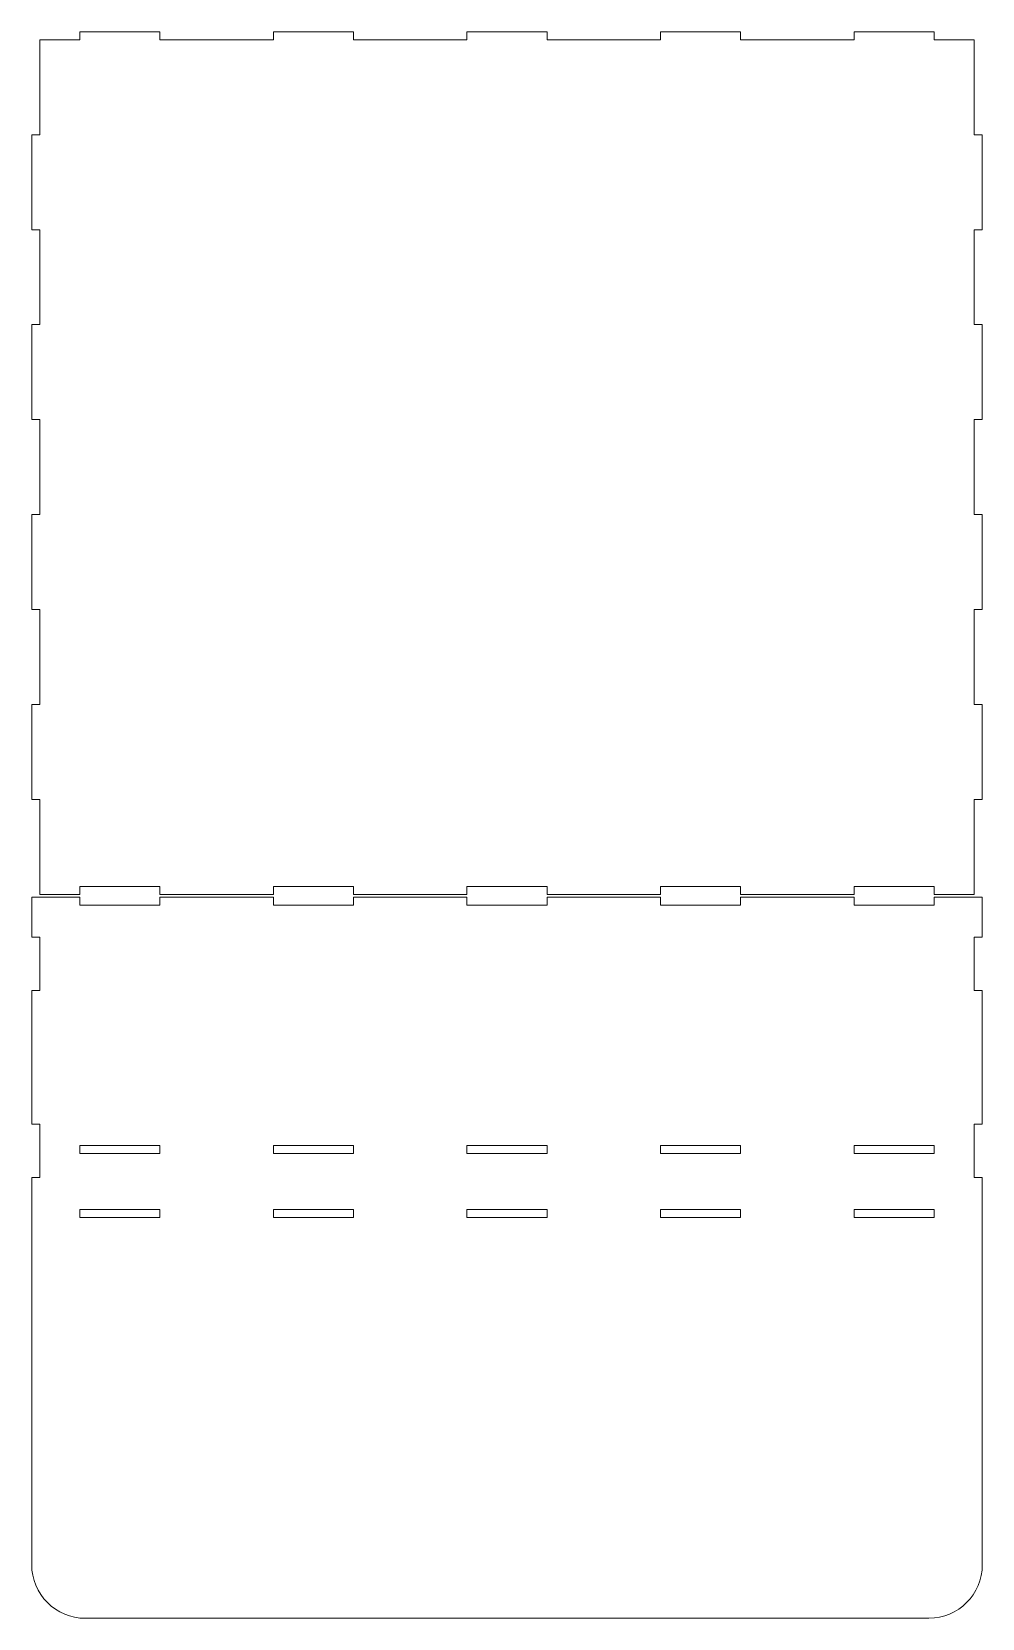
# Model space of a CAD drawing. Header units: millimetres. Extents: x -443 to 443, y -351 to 351.
# Drawn here: x -443 to -87, y -255 to 339 of the extents above; entities that cross this region are included whole.
import ezdxf

# ---------------------------------------------------------------- set-up
doc = ezdxf.new("R2010")
doc.units = ezdxf.units.MM
doc.header["$MEASUREMENT"] = 0
doc.layers.add('Camada 1', color=7, linetype='Continuous')

msp = doc.modelspace()

# ---------------------------------------------------------------- linework, layer by layer
at = {"layer": 'Camada 1', "color": 250, "lineweight": 20}
for points, knots in [([(-440.4998, 122.6667), (-440.4998, 122.6667), (-440.4998, 87.1111), (-440.4998, 87.1111), (-440.4998, 87.1111), (-440.4998, 87.1111), (-443.4998, 87.1111), (-443.4998, 87.1111), (-443.4998, 87.1111), (-443.4998, 87.1111), (-443.4998, 51.5556), (-443.4998, 51.5556), (-443.4998, 51.5556), (-443.4998, 51.5556), (-440.4998, 51.5556), (-440.4998, 51.5556), (-440.4998, 51.5556), (-440.4998, 51.5556), (-440.4998, 16), (-440.4998, 16), (-440.4998, 16), (-440.4998, 16), (-425.4998, 16), (-425.4998, 16), (-425.4998, 16), (-425.4998, 16), (-425.4998, 19), (-425.4998, 19), (-425.4998, 19), (-425.4998, 19), (-395.4998, 19), (-395.4998, 19), (-395.4998, 19), (-395.4998, 19), (-395.4998, 16), (-395.4998, 16), (-395.4998, 16), (-395.4998, 16), (-352.9998, 16), (-352.9998, 16), (-352.9998, 16), (-352.9998, 16), (-352.9998, 19), (-352.9998, 19), (-352.9998, 19), (-352.9998, 19), (-322.9998, 19), (-322.9998, 19), (-322.9998, 19), (-322.9998, 19), (-322.9998, 16), (-322.9998, 16), (-322.9998, 16), (-322.9998, 16), (-280.4998, 16), (-280.4998, 16), (-280.4998, 16), (-280.4998, 16), (-280.4998, 19), (-280.4998, 19), (-280.4998, 19), (-280.4998, 19), (-250.4998, 19), (-250.4998, 19), (-250.4998, 19), (-250.4998, 19), (-250.4998, 16), (-250.4998, 16), (-250.4998, 16), (-250.4998, 16), (-207.9998, 16), (-207.9998, 16), (-207.9998, 16), (-207.9998, 16), (-207.9998, 19), (-207.9998, 19), (-207.9998, 19), (-207.9998, 19), (-177.9998, 19), (-177.9998, 19), (-177.9998, 19), (-177.9998, 19), (-177.9998, 16), (-177.9998, 16), (-177.9998, 16), (-177.9998, 16), (-135.4998, 16), (-135.4998, 16), (-135.4998, 16), (-135.4998, 16), (-135.4998, 19), (-135.4998, 19), (-135.4998, 19), (-135.4998, 19), (-105.4998, 19), (-105.4998, 19), (-105.4998, 19), (-105.4998, 19), (-105.4998, 16), (-105.4998, 16), (-105.4998, 16), (-105.4998, 16), (-90.4998, 16), (-90.4998, 16), (-90.4998, 16), (-90.4998, 16), (-90.4998, 51.5556), (-90.4998, 51.5556), (-90.4998, 51.5556), (-90.4998, 51.5556), (-87.4998, 51.5556), (-87.4998, 51.5556), (-87.4998, 51.5556), (-87.4998, 51.5556), (-87.4998, 87.1111), (-87.4998, 87.1111), (-87.4998, 87.1111), (-87.4998, 87.1111), (-90.4998, 87.1111), (-90.4998, 87.1111), (-90.4998, 87.1111), (-90.4998, 87.1111), (-90.4998, 122.6667), (-90.4998, 122.6667), (-90.4998, 122.6667), (-90.4998, 122.6667), (-87.4998, 122.6667), (-87.4998, 122.6667), (-87.4998, 122.6667), (-87.4998, 122.6667), (-87.4998, 158.2222), (-87.4998, 158.2222), (-87.4998, 158.2222), (-87.4998, 158.2222), (-90.4998, 158.2222), (-90.4998, 158.2222), (-90.4998, 158.2222), (-90.4998, 158.2222), (-90.4998, 193.7778), (-90.4998, 193.7778), (-90.4998, 193.7778), (-90.4998, 193.7778), (-87.4998, 193.7778), (-87.4998, 193.7778), (-87.4998, 193.7778), (-87.4998, 193.7778), (-87.4998, 229.3333), (-87.4998, 229.3333), (-87.4998, 229.3333), (-87.4998, 229.3333), (-90.4998, 229.3333), (-90.4998, 229.3333), (-90.4998, 229.3333), (-90.4998, 229.3333), (-90.4998, 264.8889), (-90.4998, 264.8889), (-90.4998, 264.8889), (-90.4998, 264.8889), (-87.4998, 264.8889), (-87.4998, 264.8889), (-87.4998, 264.8889), (-87.4998, 264.8889), (-87.4998, 300.4444), (-87.4998, 300.4444), (-87.4998, 300.4444), (-87.4998, 300.4444), (-90.4998, 300.4444), (-90.4998, 300.4444), (-90.4998, 300.4444), (-90.4998, 300.4444), (-90.4998, 336), (-90.4998, 336), (-90.4998, 336), (-90.4998, 336), (-105.4998, 336), (-105.4998, 336), (-105.4998, 336), (-105.4998, 336), (-105.4998, 339), (-105.4998, 339), (-105.4998, 339), (-105.4998, 339), (-135.4998, 339), (-135.4998, 339), (-135.4998, 339), (-135.4998, 339), (-135.4998, 336), (-135.4998, 336), (-135.4998, 336), (-135.4998, 336), (-177.9998, 336), (-177.9998, 336), (-177.9998, 336), (-177.9998, 336), (-177.9998, 339), (-177.9998, 339), (-177.9998, 339), (-177.9998, 339), (-207.9998, 339), (-207.9998, 339), (-207.9998, 339), (-207.9998, 339), (-207.9998, 336), (-207.9998, 336), (-207.9998, 336), (-207.9998, 336), (-250.4998, 336), (-250.4998, 336), (-250.4998, 336), (-250.4998, 336), (-250.4998, 339), (-250.4998, 339), (-250.4998, 339), (-250.4998, 339), (-280.4998, 339), (-280.4998, 339), (-280.4998, 339), (-280.4998, 339), (-280.4998, 336), (-280.4998, 336), (-280.4998, 336), (-280.4998, 336), (-322.9998, 336), (-322.9998, 336), (-322.9998, 336), (-322.9998, 336), (-322.9998, 339), (-322.9998, 339), (-322.9998, 339), (-322.9998, 339), (-352.9998, 339), (-352.9998, 339), (-352.9998, 339), (-352.9998, 339), (-352.9998, 336), (-352.9998, 336), (-352.9998, 336), (-352.9998, 336), (-395.4998, 336), (-395.4998, 336), (-395.4998, 336), (-395.4998, 336), (-395.4998, 339), (-395.4998, 339), (-395.4998, 339), (-395.4998, 339), (-425.4998, 339), (-425.4998, 339), (-425.4998, 339), (-425.4998, 339), (-425.4998, 336), (-425.4998, 336), (-425.4998, 336), (-425.4998, 336), (-440.4998, 336), (-440.4998, 336), (-440.4998, 336), (-440.4998, 336), (-440.4998, 300.4444), (-440.4998, 300.4444), (-440.4998, 300.4444), (-440.4998, 300.4444), (-443.4998, 300.4444), (-443.4998, 300.4444), (-443.4998, 300.4444), (-443.4998, 300.4444), (-443.4998, 264.8889), (-443.4998, 264.8889), (-443.4998, 264.8889), (-443.4998, 264.8889), (-440.4998, 264.8889), (-440.4998, 264.8889), (-440.4998, 264.8889), (-440.4998, 264.8889), (-440.4998, 229.3333), (-440.4998, 229.3333), (-440.4998, 229.3333), (-440.4998, 229.3333), (-443.4998, 229.3333), (-443.4998, 229.3333), (-443.4998, 229.3333), (-443.4998, 229.3333), (-443.4998, 193.7778), (-443.4998, 193.7778), (-443.4998, 193.7778), (-443.4998, 193.7778), (-440.4998, 193.7778), (-440.4998, 193.7778), (-440.4998, 193.7778), (-440.4998, 193.7778), (-440.4998, 158.2222), (-440.4998, 158.2222), (-440.4998, 158.2222), (-440.4998, 158.2222), (-443.4998, 158.2222), (-443.4998, 158.2222), (-443.4998, 158.2222), (-443.4998, 158.2222), (-443.4998, 122.6667), (-443.4998, 122.6667), (-443.4998, 122.6667), (-443.4998, 122.6667), (-440.4998, 122.6667), (-440.4998, 122.6667)], [0, 0, 0, 0, 0.01298701, 0.01298701, 0.01298701, 0.01298701, 0.02597403, 0.02597403, 0.02597403, 0.02597403, 0.03896104, 0.03896104, 0.03896104, 0.03896104, 0.05194805, 0.05194805, 0.05194805, 0.05194805, 0.06493506, 0.06493506, 0.06493506, 0.06493506, 0.07792208, 0.07792208, 0.07792208, 0.07792208, 0.09090909, 0.09090909, 0.09090909, 0.09090909, 0.1038961, 0.1038961, 0.1038961, 0.1038961, 0.11688312, 0.11688312, 0.11688312, 0.11688312, 0.12987013, 0.12987013, 0.12987013, 0.12987013, 0.14285714, 0.14285714, 0.14285714, 0.14285714, 0.15584416, 0.15584416, 0.15584416, 0.15584416, 0.16883117, 0.16883117, 0.16883117, 0.16883117, 0.18181818, 0.18181818, 0.18181818, 0.18181818, 0.19480519, 0.19480519, 0.19480519, 0.19480519, 0.20779221, 0.20779221, 0.20779221, 0.20779221, 0.22077922, 0.22077922, 0.22077922, 0.22077922, 0.23376623, 0.23376623, 0.23376623, 0.23376623, 0.24675325, 0.24675325, 0.24675325, 0.24675325, 0.25974026, 0.25974026, 0.25974026, 0.25974026, 0.27272727, 0.27272727, 0.27272727, 0.27272727, 0.28571429, 0.28571429, 0.28571429, 0.28571429, 0.2987013, 0.2987013, 0.2987013, 0.2987013, 0.31168831, 0.31168831, 0.31168831, 0.31168831, 0.32467532, 0.32467532, 0.32467532, 0.32467532, 0.33766234, 0.33766234, 0.33766234, 0.33766234, 0.35064935, 0.35064935, 0.35064935, 0.35064935, 0.36363636, 0.36363636, 0.36363636, 0.36363636, 0.37662338, 0.37662338, 0.37662338, 0.37662338, 0.38961039, 0.38961039, 0.38961039, 0.38961039, 0.4025974, 0.4025974, 0.4025974, 0.4025974, 0.41558442, 0.41558442, 0.41558442, 0.41558442, 0.42857143, 0.42857143, 0.42857143, 0.42857143, 0.44155844, 0.44155844, 0.44155844, 0.44155844, 0.45454545, 0.45454545, 0.45454545, 0.45454545, 0.46753247, 0.46753247, 0.46753247, 0.46753247, 0.48051948, 0.48051948, 0.48051948, 0.48051948, 0.49350649, 0.49350649, 0.49350649, 0.49350649, 0.50649351, 0.50649351, 0.50649351, 0.50649351, 0.51948052, 0.51948052, 0.51948052, 0.51948052, 0.53246753, 0.53246753, 0.53246753, 0.53246753, 0.54545455, 0.54545455, 0.54545455, 0.54545455, 0.55844156, 0.55844156, 0.55844156, 0.55844156, 0.57142857, 0.57142857, 0.57142857, 0.57142857, 0.58441558, 0.58441558, 0.58441558, 0.58441558, 0.5974026, 0.5974026, 0.5974026, 0.5974026, 0.61038961, 0.61038961, 0.61038961, 0.61038961, 0.62337662, 0.62337662, 0.62337662, 0.62337662, 0.63636364, 0.63636364, 0.63636364, 0.63636364, 0.64935065, 0.64935065, 0.64935065, 0.64935065, 0.66233766, 0.66233766, 0.66233766, 0.66233766, 0.67532468, 0.67532468, 0.67532468, 0.67532468, 0.68831169, 0.68831169, 0.68831169, 0.68831169, 0.7012987, 0.7012987, 0.7012987, 0.7012987, 0.71428571, 0.71428571, 0.71428571, 0.71428571, 0.72727273, 0.72727273, 0.72727273, 0.72727273, 0.74025974, 0.74025974, 0.74025974, 0.74025974, 0.75324675, 0.75324675, 0.75324675, 0.75324675, 0.76623377, 0.76623377, 0.76623377, 0.76623377, 0.77922078, 0.77922078, 0.77922078, 0.77922078, 0.79220779, 0.79220779, 0.79220779, 0.79220779, 0.80519481, 0.80519481, 0.80519481, 0.80519481, 0.81818182, 0.81818182, 0.81818182, 0.81818182, 0.83116883, 0.83116883, 0.83116883, 0.83116883, 0.84415584, 0.84415584, 0.84415584, 0.84415584, 0.85714286, 0.85714286, 0.85714286, 0.85714286, 0.87012987, 0.87012987, 0.87012987, 0.87012987, 0.88311688, 0.88311688, 0.88311688, 0.88311688, 0.8961039, 0.8961039, 0.8961039, 0.8961039, 0.90909091, 0.90909091, 0.90909091, 0.90909091, 0.92207792, 0.92207792, 0.92207792, 0.92207792, 0.93506494, 0.93506494, 0.93506494, 0.93506494, 0.94805195, 0.94805195, 0.94805195, 0.94805195, 0.96103896, 0.96103896, 0.96103896, 0.96103896, 0.97402597, 0.97402597, 0.97402597, 0.97402597, 1, 1, 1, 1]), ([(-87.4998, -235), (-87.4998, -235), (-87.4998, -105), (-87.4998, -105), (-87.4998, -105), (-87.4998, -105), (-87.4998, -90), (-87.4998, -90), (-87.4998, -90), (-87.4998, -90), (-90.4998, -90), (-90.4998, -90), (-90.4998, -90), (-90.4998, -90), (-90.4998, -70), (-90.4998, -70), (-90.4998, -70), (-90.4998, -70), (-87.4998, -70), (-87.4998, -70), (-87.4998, -70), (-87.4998, -70), (-87.4998, -20), (-87.4998, -20), (-87.4998, -20), (-87.4998, -20), (-90.4998, -20), (-90.4998, -20), (-90.4998, -20), (-90.4998, -20), (-90.4998, 0), (-90.4998, 0), (-90.4998, 0), (-90.4998, 0), (-87.4998, 0), (-87.4998, 0), (-87.4998, 0), (-87.4998, 0), (-87.4998, 15), (-87.4998, 15), (-87.4998, 15), (-87.4998, 15), (-105.4998, 15), (-105.4998, 15), (-105.4998, 15), (-105.4998, 15), (-105.4998, 12), (-105.4998, 12), (-105.4998, 12), (-105.4998, 12), (-135.4998, 12), (-135.4998, 12), (-135.4998, 12), (-135.4998, 12), (-135.4998, 15), (-135.4998, 15), (-135.4998, 15), (-135.4998, 15), (-177.9998, 15), (-177.9998, 15), (-177.9998, 15), (-177.9998, 15), (-177.9998, 12), (-177.9998, 12), (-177.9998, 12), (-177.9998, 12), (-207.9998, 12), (-207.9998, 12), (-207.9998, 12), (-207.9998, 12), (-207.9998, 15), (-207.9998, 15), (-207.9998, 15), (-207.9998, 15), (-250.4998, 15), (-250.4998, 15), (-250.4998, 15), (-250.4998, 15), (-250.4998, 12), (-250.4998, 12), (-250.4998, 12), (-250.4998, 12), (-280.4998, 12), (-280.4998, 12), (-280.4998, 12), (-280.4998, 12), (-280.4998, 15), (-280.4998, 15), (-280.4998, 15), (-280.4998, 15), (-322.9998, 15), (-322.9998, 15), (-322.9998, 15), (-322.9998, 15), (-322.9998, 12), (-322.9998, 12), (-322.9998, 12), (-322.9998, 12), (-352.9998, 12), (-352.9998, 12), (-352.9998, 12), (-352.9998, 12), (-352.9998, 15), (-352.9998, 15), (-352.9998, 15), (-352.9998, 15), (-395.4998, 15), (-395.4998, 15), (-395.4998, 15), (-395.4998, 15), (-395.4998, 12), (-395.4998, 12), (-395.4998, 12), (-395.4998, 12), (-425.4998, 12), (-425.4998, 12), (-425.4998, 12), (-425.4998, 12), (-425.4998, 15), (-425.4998, 15), (-425.4998, 15), (-425.4998, 15), (-443.4998, 15), (-443.4998, 15), (-443.4998, 15), (-443.4998, 15), (-443.4998, 0), (-443.4998, 0), (-443.4998, 0), (-443.4998, 0), (-440.4998, 0), (-440.4998, 0), (-440.4998, 0), (-440.4998, 0), (-440.4998, -20), (-440.4998, -20), (-440.4998, -20), (-440.4998, -20), (-443.4998, -20), (-443.4998, -20), (-443.4998, -20), (-443.4998, -20), (-443.4998, -70), (-443.4998, -70), (-443.4998, -70), (-443.4998, -70), (-440.4998, -70), (-440.4998, -70), (-440.4998, -70), (-440.4998, -70), (-440.4998, -90), (-440.4998, -90), (-440.4998, -90), (-440.4998, -90), (-443.4998, -90), (-443.4998, -90), (-443.4998, -90), (-443.4998, -90), (-443.4998, -105), (-443.4998, -105), (-443.4998, -105), (-443.4998, -105), (-443.4998, -235), (-443.4998, -235), (-443.4998, -235), (-443.4998, -240.3043), (-441.3927, -245.3914), (-437.6419, -249.1421), (-437.6419, -249.1421), (-433.8912, -252.8929), (-428.8041, -255), (-423.4998, -255), (-423.4998, -255), (-423.4998, -255), (-107.4998, -255), (-107.4998, -255), (-107.4998, -255), (-96.4541, -255), (-87.4999, -246.0458), (-87.4998, -235)], [0, 0, 0, 0, 0.02173913, 0.02173913, 0.02173913, 0.02173913, 0.04347826, 0.04347826, 0.04347826, 0.04347826, 0.06521739, 0.06521739, 0.06521739, 0.06521739, 0.08695652, 0.08695652, 0.08695652, 0.08695652, 0.10869565, 0.10869565, 0.10869565, 0.10869565, 0.13043478, 0.13043478, 0.13043478, 0.13043478, 0.15217391, 0.15217391, 0.15217391, 0.15217391, 0.17391304, 0.17391304, 0.17391304, 0.17391304, 0.19565217, 0.19565217, 0.19565217, 0.19565217, 0.2173913, 0.2173913, 0.2173913, 0.2173913, 0.23913043, 0.23913043, 0.23913043, 0.23913043, 0.26086957, 0.26086957, 0.26086957, 0.26086957, 0.2826087, 0.2826087, 0.2826087, 0.2826087, 0.30434783, 0.30434783, 0.30434783, 0.30434783, 0.32608696, 0.32608696, 0.32608696, 0.32608696, 0.34782609, 0.34782609, 0.34782609, 0.34782609, 0.36956522, 0.36956522, 0.36956522, 0.36956522, 0.39130435, 0.39130435, 0.39130435, 0.39130435, 0.41304348, 0.41304348, 0.41304348, 0.41304348, 0.43478261, 0.43478261, 0.43478261, 0.43478261, 0.45652174, 0.45652174, 0.45652174, 0.45652174, 0.47826087, 0.47826087, 0.47826087, 0.47826087, 0.5, 0.5, 0.5, 0.5, 0.52173913, 0.52173913, 0.52173913, 0.52173913, 0.54347826, 0.54347826, 0.54347826, 0.54347826, 0.56521739, 0.56521739, 0.56521739, 0.56521739, 0.58695652, 0.58695652, 0.58695652, 0.58695652, 0.60869565, 0.60869565, 0.60869565, 0.60869565, 0.63043478, 0.63043478, 0.63043478, 0.63043478, 0.65217391, 0.65217391, 0.65217391, 0.65217391, 0.67391304, 0.67391304, 0.67391304, 0.67391304, 0.69565217, 0.69565217, 0.69565217, 0.69565217, 0.7173913, 0.7173913, 0.7173913, 0.7173913, 0.73913043, 0.73913043, 0.73913043, 0.73913043, 0.76086957, 0.76086957, 0.76086957, 0.76086957, 0.7826087, 0.7826087, 0.7826087, 0.7826087, 0.80434783, 0.80434783, 0.80434783, 0.80434783, 0.82608696, 0.82608696, 0.82608696, 0.82608696, 0.84782609, 0.84782609, 0.84782609, 0.84782609, 0.86956522, 0.86956522, 0.86956522, 0.86956522, 0.89130435, 0.89130435, 0.89130435, 0.89130435, 0.91304348, 0.91304348, 0.91304348, 0.91304348, 0.93478261, 0.93478261, 0.93478261, 0.93478261, 0.95652174, 0.95652174, 0.95652174, 0.95652174, 1, 1, 1, 1]), ([(-395.4998, -81), (-395.4998, -81), (-425.4998, -81), (-425.4998, -81), (-425.4998, -81), (-425.4998, -81), (-425.4998, -78), (-425.4998, -78), (-425.4998, -78), (-425.4998, -78), (-395.4998, -78), (-395.4998, -78), (-395.4998, -78), (-395.4998, -78), (-395.4998, -81), (-395.4998, -81)], [0, 0, 0, 0, 0.2, 0.2, 0.2, 0.2, 0.4, 0.4, 0.4, 0.4, 0.6, 0.6, 0.6, 0.6, 1, 1, 1, 1]), ([(-322.9998, -81), (-322.9998, -81), (-352.9998, -81), (-352.9998, -81), (-352.9998, -81), (-352.9998, -81), (-352.9998, -78), (-352.9998, -78), (-352.9998, -78), (-352.9998, -78), (-322.9998, -78), (-322.9998, -78), (-322.9998, -78), (-322.9998, -78), (-322.9998, -81), (-322.9998, -81)], [0, 0, 0, 0, 0.2, 0.2, 0.2, 0.2, 0.4, 0.4, 0.4, 0.4, 0.6, 0.6, 0.6, 0.6, 1, 1, 1, 1]), ([(-250.4998, -81), (-250.4998, -81), (-280.4998, -81), (-280.4998, -81), (-280.4998, -81), (-280.4998, -81), (-280.4998, -78), (-280.4998, -78), (-280.4998, -78), (-280.4998, -78), (-250.4998, -78), (-250.4998, -78), (-250.4998, -78), (-250.4998, -78), (-250.4998, -81), (-250.4998, -81)], [0, 0, 0, 0, 0.2, 0.2, 0.2, 0.2, 0.4, 0.4, 0.4, 0.4, 0.6, 0.6, 0.6, 0.6, 1, 1, 1, 1]), ([(-207.9998, -81), (-207.9998, -81), (-207.9998, -78), (-207.9998, -78), (-207.9998, -78), (-207.9998, -78), (-177.9998, -78), (-177.9998, -78), (-177.9998, -78), (-177.9998, -78), (-177.9998, -81), (-177.9998, -81), (-177.9998, -81), (-177.9998, -81), (-207.9998, -81), (-207.9998, -81)], [0, 0, 0, 0, 0.2, 0.2, 0.2, 0.2, 0.4, 0.4, 0.4, 0.4, 0.6, 0.6, 0.6, 0.6, 1, 1, 1, 1]), ([(-135.4998, -81), (-135.4998, -81), (-135.4998, -78), (-135.4998, -78), (-135.4998, -78), (-135.4998, -78), (-105.4998, -78), (-105.4998, -78), (-105.4998, -78), (-105.4998, -78), (-105.4998, -81), (-105.4998, -81), (-105.4998, -81), (-105.4998, -81), (-135.4998, -81), (-135.4998, -81)], [0, 0, 0, 0, 0.2, 0.2, 0.2, 0.2, 0.4, 0.4, 0.4, 0.4, 0.6, 0.6, 0.6, 0.6, 1, 1, 1, 1]), ([(-395.4998, -102), (-395.4998, -102), (-395.4998, -105), (-395.4998, -105), (-395.4998, -105), (-395.4998, -105), (-425.4998, -105), (-425.4998, -105), (-425.4998, -105), (-425.4998, -105), (-425.4998, -102), (-425.4998, -102), (-425.4998, -102), (-425.4998, -102), (-395.4998, -102), (-395.4998, -102)], [0, 0, 0, 0, 0.2, 0.2, 0.2, 0.2, 0.4, 0.4, 0.4, 0.4, 0.6, 0.6, 0.6, 0.6, 1, 1, 1, 1]), ([(-322.9998, -102), (-322.9998, -102), (-322.9998, -105), (-322.9998, -105), (-322.9998, -105), (-322.9998, -105), (-352.9998, -105), (-352.9998, -105), (-352.9998, -105), (-352.9998, -105), (-352.9998, -102), (-352.9998, -102), (-352.9998, -102), (-352.9998, -102), (-322.9998, -102), (-322.9998, -102)], [0, 0, 0, 0, 0.2, 0.2, 0.2, 0.2, 0.4, 0.4, 0.4, 0.4, 0.6, 0.6, 0.6, 0.6, 1, 1, 1, 1]), ([(-250.4998, -102), (-250.4998, -102), (-250.4998, -105), (-250.4998, -105), (-250.4998, -105), (-250.4998, -105), (-280.4998, -105), (-280.4998, -105), (-280.4998, -105), (-280.4998, -105), (-280.4998, -102), (-280.4998, -102), (-280.4998, -102), (-280.4998, -102), (-250.4998, -102), (-250.4998, -102)], [0, 0, 0, 0, 0.2, 0.2, 0.2, 0.2, 0.4, 0.4, 0.4, 0.4, 0.6, 0.6, 0.6, 0.6, 1, 1, 1, 1]), ([(-177.9998, -105), (-177.9998, -105), (-207.9998, -105), (-207.9998, -105), (-207.9998, -105), (-207.9998, -105), (-207.9998, -102), (-207.9998, -102), (-207.9998, -102), (-207.9998, -102), (-177.9998, -102), (-177.9998, -102), (-177.9998, -102), (-177.9998, -102), (-177.9998, -105), (-177.9998, -105)], [0, 0, 0, 0, 0.2, 0.2, 0.2, 0.2, 0.4, 0.4, 0.4, 0.4, 0.6, 0.6, 0.6, 0.6, 1, 1, 1, 1]), ([(-105.4998, -105), (-105.4998, -105), (-135.4998, -105), (-135.4998, -105), (-135.4998, -105), (-135.4998, -105), (-135.4998, -102), (-135.4998, -102), (-135.4998, -102), (-135.4998, -102), (-105.4998, -102), (-105.4998, -102), (-105.4998, -102), (-105.4998, -102), (-105.4998, -105), (-105.4998, -105)], [0, 0, 0, 0, 0.2, 0.2, 0.2, 0.2, 0.4, 0.4, 0.4, 0.4, 0.6, 0.6, 0.6, 0.6, 1, 1, 1, 1])]:
    msp.add_open_spline(points, degree=3, knots=knots, dxfattribs=at)

doc.saveas('drawing.dxf')
